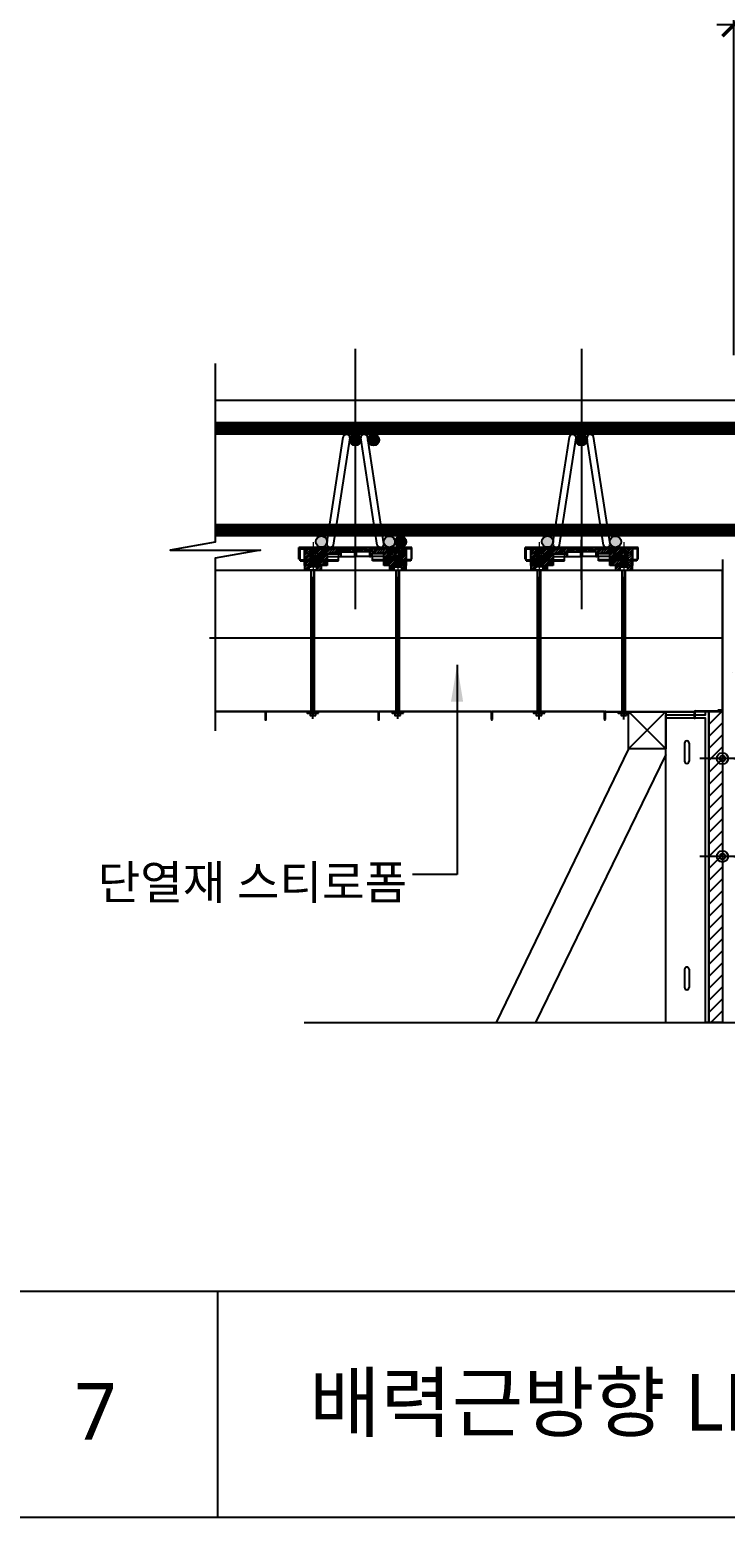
# Model space of a CAD drawing. Extents: x 10983 to 44623, y -18406 to 11294.
# Drawn here: x 14939 to 15554, y -9070 to -7755 of the extents above; entities that cross this region are included whole.
import ezdxf
from ezdxf.enums import TextEntityAlignment as Align

# ---------------------------------------------------------------- set-up
doc = ezdxf.new("R2010")
doc.units = 0
doc.header["$LTSCALE"] = 100
doc.header["$MEASUREMENT"] = 0
doc.header["$PDMODE"] = 3
doc.header["$PDSIZE"] = 10
doc.linetypes.add('CEN', pattern=[62, 60, -1, 0, -1])
doc.linetypes.add('HIDDEN', pattern=[0.375, 0.25, -0.125])
doc.layers.get('0').update_dxf_attribs({"linetype": 'CONTINUOUS'})
doc.layers.get('Defpoints').update_dxf_attribs({"color": 165, "linetype": 'CONTINUOUS'})
for name, color, linetype in [('-상부연결근', 4, 'CONTINUOUS'), ('-하부연결근', 4, 'CONTINUOUS'), ('1', 1, 'CONTINUOUS'), ('204', 6, 'CONTINUOUS'), ('205', 2, 'HIDDEN'), ('3', 3, 'CONTINUOUS'), ('AM_8', 55, 'CONTINUOUS'), ('DECK-CEN', 1, 'CEN'), ('DECK-CON', 2, 'CONTINUOUS'), ('DECK-DIM', 255, 'CONTINUOUS'), ('DECK-HATCH', 251, 'CONTINUOUS'), ('DECK-LATTICE', 7, 'CONTINUOUS'), ('DECK-MAIN BAR', 2, 'CONTINUOUS'), ('DECK-PG', 4, 'CONTINUOUS'), ('DECK-RC(ETC)', 252, 'CONTINUOUS'), ('DECK-TEXT', 7, 'CONTINUOUS'), ('DECK-TITLE TEXT', 3, 'CONTINUOUS'), ('DECK-TRANS', 3, 'CONTINUOUS'), ('E', 115, 'CONTINUOUS'), ('E2', 7, 'CONTINUOUS'), ('INSU', 7, 'CONTINUOUS'), ('TEXT', 3, 'CONTINUOUS'), ('기가 강판', 4, 'CONTINUOUS')]:
    doc.layers.add(name, color=color, linetype=linetype)
doc.styles.add('HD', font='Gulim.ttf')
doc.styles.add('ROMANS', font='romans.shx', dxfattribs={"width": 0.75, "oblique": 5, "bigfont": 'whgtxt.shx'})
doc.styles.get("Standard").update_dxf_attribs({"font": ''})
doc.styles.add('SY Panel', font='malgun.ttf')
doc.styles.add('VICON TEXT', font='malgun.ttf')
doc.styles.add('돋음', font='Dotum.ttf')
doc.styles.get('STANDARD').set_extended_font_data('Haansoft Dotum')
doc.linetypes.add('BATTING', pattern='A,0.0001,-0.1,[134,ltypeshp.shx,S=0.1,R=0,X=-0.1,Y=0],-0.2,[134,ltypeshp.shx,S=0.1,R=180,X=0.1,Y=0],-0.1', length=0.4001)
doc.dimstyles.new('ISO-25', dxfattribs={"dimtxt": 2.5, "dimasz": 2.5, "dimexe": 1.25, "dimexo": 0.625, "dimtad": 1, "dimtxsty": 'STANDARD', "dimcen": 2.5, "dimadec": 0, "dimazin": 0, "dimtfac": 1, "dimtmove": 0, "dimatfit": 3, "dimfxl": 1, "dimarcsym": 0})
doc.dimstyles.get("Standard").update_dxf_attribs({"dimtxt": 0.18, "dimasz": 0.18, "dimexe": 0.18, "dimexo": 0.0625, "dimgap": 0.09, "dimtad": 0, "dimtih": 1, "dimtoh": 1, "dimdec": 4, "dimzin": 0, "dimdsep": 46, "dimtxsty": 'STANDARD', "dimcen": 0.09, "dimadec": 0, "dimazin": 0, "dimtfac": 1, "dimtdec": 4, "dimtofl": 0, "dimtmove": 0, "dimatfit": 3, "dimfxl": 1, "dimtolj": 1, "dimtzin": 0, "dimarcsym": 0})
doc.dimstyles.new('STANDARD$0', dxfattribs={"dimscale": 0, "dimtxt": 3.5, "dimasz": 3, "dimexe": 1.5, "dimexo": 1.5, "dimgap": 1.5, "dimtad": 1, "dimdsep": 46, "dimtxsty": 'ROMANS', "dimblk1": 'OPEN', "dimblk2": 'OPEN', "dimsah": 1, "dimcen": 3, "dimclrd": 7, "dimclre": 7, "dimclrt": 2, "dimazin": 2, "dimtfac": 1, "dimtmove": 0, "dimatfit": 0, "dimldrblk": 'OPEN', "dimfxl": 1, "dimtolj": 1, "dimtzin": 9, "dimarcsym": 0})
doc.dimstyles.new('STDECK-DIM', dxfattribs={"dimtxt": 35, "dimasz": 20, "dimexe": 15, "dimexo": 40, "dimgap": 10, "dimtad": 1, "dimdec": 0, "dimtxsty": 'SY Panel', "dimblk": 'ARCHTICK', "dimcen": 2.5, "dimdle": 15, "dimclrd": 7, "dimclre": 7, "dimclrt": 6, "dimadec": 0, "dimazin": 0, "dimtfac": 1, "dimtdec": 0, "dimtmove": 0, "dimatfit": 3, "dimldrblk": 'ARCHTICK', "dimfxl": 1, "dimarcsym": 0})

# ---------------------------------------------------------------- blocks, each defined once
blk = doc.blocks.new('_ArchTick')
at = {"color": 0, "linetype": 'ByBlock', "const_width": 0.15}
blk.add_lwpolyline([(-0.5, -0.5), (0.5, 0.5)], dxfattribs=at)
blk = doc.blocks.new('*D435')
at = {"layer": 'DECK-DIM', "color": 7, "lineweight": -2}
for p, q in [((15561.6, -8042.8), (15561.6, -7735.9)), ((15891.6, -8042.8), (15891.6, -7735.9)), ((15906.6, -7750.9), (15546.6, -7750.9))]:
    blk.add_line(p, q, dxfattribs=at)
at = {"layer": 'Defpoints', "color": 0, "ltscale": 0.5}
for p in [(15561.6, -7750.9), (15561.6, -8082.8), (15891.6, -8082.8)]:
    blk.add_point(p, dxfattribs=at)
at = {"layer": 'DECK-DIM', "color": 7, "lineweight": -2, "ltscale": 0.5, "xscale": 20, "yscale": 20, "zscale": 20, "rotation": 180}
blk.add_blockref('_ArchTick', (15561.6, -7750.9), dxfattribs=at)
at = {"layer": 'DECK-DIM', "color": 7, "lineweight": -2, "ltscale": 0.5, "xscale": 20, "yscale": 20, "zscale": 20}
blk.add_blockref('_ArchTick', (15891.6, -7750.9), dxfattribs=at)
at = {"layer": 'DECK-DIM', "color": 6, "ltscale": 0.5, "insert": (15726.6, -7723.1), "char_height": 35, "attachment_point": 5, "style": 'SY Panel'}
blk.add_mtext('L2', dxfattribs=at)
blk = doc.blocks.new('DIMDOT')
at = {"color": 0}
blk.add_line((-2, 0), (2, 0), dxfattribs=at)
for radius in [0.5, 0.25]:
    blk.add_circle((0, 0), radius, dxfattribs=at)
blk = doc.blocks.new('*D476')
at = {"color": 0, "linetype": 'ByBlock', "lineweight": -2}
for p, q in [((15551.6, -8223.5), (15551.6, -8419.4)), ((15801.6, -8223.5), (15801.6, -8419.4)), ((15561.6, -8399.4), (15791.6, -8399.4))]:
    blk.add_line(p, q, dxfattribs=at)
at = {"layer": 'Defpoints', "color": 0, "ltscale": 0.5}
for p in [(15551.6, -8203.5), (15801.6, -8203.5), (15801.6, -8399.4)]:
    blk.add_point(p, dxfattribs=at)
at = {"color": 0, "lineweight": -2, "ltscale": 0.5, "xscale": 10, "yscale": 10, "zscale": 10, "rotation": 180}
blk.add_blockref('DIMDOT', (15551.6, -8399.4), dxfattribs=at)
at = {"color": 0, "lineweight": -2, "ltscale": 0.5, "xscale": 10, "yscale": 10, "zscale": 10}
blk.add_blockref('DIMDOT', (15801.6, -8399.4), dxfattribs=at)
at = {"color": 6, "ltscale": 0.5, "insert": (15676.6, -8374.4), "char_height": 30, "attachment_point": 5, "style": '돋음'}
blk.add_mtext('\\A1;L4', dxfattribs=at)
blk = doc.blocks.new('*D477')
at = {"color": 0, "linetype": 'ByBlock', "lineweight": -2}
for p, q in [((15551.6, -8223.5), (15551.6, -8506)), ((15901.6, -8223.5), (15901.6, -8506)), ((15561.6, -8486), (15891.6, -8486))]:
    blk.add_line(p, q, dxfattribs=at)
at = {"layer": 'Defpoints', "color": 0, "ltscale": 0.5}
for p in [(15551.6, -8203.5), (15901.6, -8203.5), (15901.6, -8486)]:
    blk.add_point(p, dxfattribs=at)
at = {"color": 0, "lineweight": -2, "ltscale": 0.5, "xscale": 10, "yscale": 10, "zscale": 10, "rotation": 180}
blk.add_blockref('DIMDOT', (15551.6, -8486), dxfattribs=at)
at = {"color": 0, "lineweight": -2, "ltscale": 0.5, "xscale": 10, "yscale": 10, "zscale": 10}
blk.add_blockref('DIMDOT', (15901.6, -8486), dxfattribs=at)
at = {"color": 6, "ltscale": 0.5, "insert": (15726.6, -8461), "char_height": 30, "attachment_point": 5, "style": '돋음'}
blk.add_mtext('\\A1;L2', dxfattribs=at)
blk = doc.blocks.new('RRWENNN')
at = {"layer": '3', "color": 252, "true_color": 0x939598}
for p, q in [((179.9, -427.9), (180.9, -428.9)), ((182.1, -427.9), (183.1, -428.9)), ((184.2, -427.9), (185.2, -428.9)), ((186.3, -427.9), (187.3, -428.9)), ((188.4, -427.9), (189.4, -428.9)), ((190.5, -427.9), (191.5, -428.9)), ((192.7, -427.9), (193.7, -428.9)), ((194.8, -427.9), (195.8, -428.9)), ((196.9, -427.9), (197.9, -428.9)), ((199, -427.9), (200, -428.9)), ((201.1, -427.9), (202.1, -428.9)), ((203.3, -427.9), (204.3, -428.9)), ((205.4, -427.9), (206.4, -428.9)), ((207.5, -427.9), (208.5, -428.9)), ((209.6, -427.9), (210.6, -428.9)), ((211.8, -427.9), (212.8, -428.9)), ((243.9, -427.9), (244.9, -428.9)), ((246.1, -427.9), (247.1, -428.9)), ((248.2, -427.9), (249.2, -428.9)), ((250.3, -427.9), (251.3, -428.9)), ((252.4, -427.9), (253.4, -428.9)), ((254.5, -427.9), (255.5, -428.9)), ((256.7, -427.9), (257.7, -428.9)), ((258.8, -427.9), (259.8, -428.9)), ((260.9, -427.9), (261.9, -428.9)), ((263, -427.9), (264, -428.9)), ((265.1, -427.9), (266.1, -428.9)), ((267.3, -427.9), (268.3, -428.9)), ((269.4, -427.9), (270.4, -428.9)), ((271.5, -427.9), (272.5, -428.9)), ((273.6, -427.9), (274.6, -428.9)), ((275.8, -427.9), (276.8, -428.9))]:
    blk.add_line(p, q, dxfattribs=at)
blk = doc.blocks.new('GFDCVBVBBB')
at = {"layer": 'AM_8'}
for p, q in [((182.8, -409.8), (183.7, -408.9)), ((182.8, -411.9), (185.8, -408.9)), ((182.8, -414.1), (187.1, -409.8)), ((182.8, -416.2), (187.4, -411.6)), ((182.8, -418.3), (188.2, -412.9)), ((182.8, -420.4), (188.2, -415)), ((182.8, -422.6), (188.2, -417.2)), ((182.8, -424.7), (188.2, -419.3)), ((190.2, -427.9), (202.8, -415.3)), ((191.2, -424.8), (202.8, -413.2)), ((192.3, -427.9), (202.8, -417.4)), ((192.7, -421.1), (200.9, -412.9)), ((193.1, -412.3), (196.4, -408.9)), ((193.1, -414.4), (197.8, -409.7)), ((193.1, -416.5), (197.8, -411.8)), ((193.1, -418.7), (198.8, -412.9)), ((193.6, -409.7), (194.3, -408.9)), ((194.4, -427.9), (202.8, -419.5)), ((249.6, -427.9), (262.6, -414.9)), ((251.7, -427.9), (262.6, -417)), ((252.8, -418.3), (262.1, -409.1)), ((252.8, -420.4), (262.1, -411.2)), ((252.8, -422.6), (262.6, -412.8)), ((252.8, -414.1), (254, -412.9)), ((252.8, -416.2), (256.1, -412.9)), ((253.8, -427.9), (262.6, -419.2)), ((257.8, -409.1), (258, -408.9)), ((257.8, -411.2), (260.1, -408.9)), ((264.4, -427.9), (272.8, -419.5)), ((266.7, -423.5), (272.8, -417.4)), ((267.4, -414.3), (272.8, -408.9)), ((267.4, -416.4), (272.8, -411)), ((267.4, -412.2), (268, -411.6)), ((267.4, -418.6), (272.8, -413.2)), ((267.4, -420.7), (272.8, -415.3)), ((268.6, -411), (270.7, -408.9)), ((182.8, -426.8), (188.2, -421.4)), ((183.8, -427.9), (188.7, -423)), ((185.9, -427.9), (189.3, -424.5)), ((188.1, -427.9), (189.9, -426)), ((196.5, -427.9), (202.8, -421.6)), ((198.7, -427.9), (203.3, -423.3)), ((200.8, -427.9), (205.4, -423.3)), ((202.9, -427.9), (207.5, -423.3)), ((205, -427.9), (209.6, -423.3)), ((207.1, -427.9), (211.7, -423.3)), ((209.3, -427.9), (213.9, -423.3)), ((211.4, -427.9), (215.3, -424)), ((212.8, -428.6), (216.6, -424.9)), ((214.3, -422.9), (215.3, -421.9)), ((214.6, -428.9), (218.7, -424.9)), ((216.8, -428.9), (220.8, -424.9)), ((218.9, -428.9), (222.9, -424.9)), ((221, -428.9), (225.1, -424.9)), ((223.1, -428.9), (227.2, -424.9)), ((225.2, -428.9), (229.3, -424.9)), ((227.3, -422.6), (228.3, -421.6)), ((227.3, -424.7), (228.3, -423.7)), ((227.4, -428.9), (231.4, -424.9)), ((229.5, -428.9), (233.5, -424.9)), ((231.6, -428.9), (235.7, -424.9)), ((233.7, -428.9), (237.8, -424.9)), ((235.8, -428.9), (239.9, -424.9)), ((238, -428.9), (243.6, -423.3)), ((240.1, -428.9), (245.7, -423.3)), ((240.3, -422.3), (241.3, -421.3)), ((240.3, -424.5), (241.4, -423.3)), ((242.2, -428.9), (242.8, -428.3)), ((243.2, -427.9), (247.8, -423.3)), ((245.3, -427.9), (249.9, -423.3)), ((247.5, -427.9), (252, -423.3)), ((255.9, -427.9), (262.9, -421)), ((258.1, -427.9), (263.5, -422.5)), ((260.2, -427.9), (264.1, -424)), ((262.3, -427.9), (264.7, -425.5)), ((266.5, -427.9), (272.8, -421.6)), ((268.7, -427.9), (272.8, -423.8)), ((270.8, -427.9), (272.8, -425.9))]:
    blk.add_line(p, q, dxfattribs=at)
blk = doc.blocks.new('SPACER')
at = {"layer": '1', "color": 252, "true_color": 0x939598}
blk.add_line((9678.9, 718.1), (9678.9, 753.5), dxfattribs=at)
at = {"layer": '1', "color": 252, "lineweight": 5, "true_color": 0x939598}
for points in [[(9641.4, 751.3), (9641.4, 746.3), (9641.4, 720.3)], [(9716.4, 751.3), (9716.4, 746.3), (9716.4, 720.3)]]:
    blk.add_open_spline(points, degree=1, knots=[0, 0, 0.16129, 1, 1], dxfattribs=at)
at = {"layer": '204', "color": 252, "true_color": 0x939598}
for p, q in [((9628.9, 746.7), (9629.9, 746.7)), ((9628.9, 746.7), (9628.9, 746.6)), ((9628.9, 744.9), (9628.9, 746.6)), ((9628.9, 736.4), (9628.9, 744.9)), ((9629.9, 744.9), (9628.9, 744.9)), ((9629.9, 746.8), (9629.9, 745.8)), ((9629.9, 746.8), (9663.9, 746.8)), ((9663.9, 745.8), (9629.9, 745.8)), ((9629.9, 745.8), (9629.9, 745.3)), ((9629.9, 745.3), (9629.9, 744.9)), ((9633.9, 745.8), (9633.9, 730.8)), ((9663.9, 745.8), (9633.9, 745.8)), ((9641.4, 744.8), (9639.3, 739.8)), ((9639.3, 739.8), (9639.3, 729.5)), ((9639.3, 739.8), (9639.4, 739.8)), ((9639.4, 739.8), (9639.4, 729.5)), ((9639.8, 738.2), (9639.4, 738.2)), ((9640.2, 739.8), (9639.8, 738.2)), ((9639.8, 729.5), (9639.8, 738.2)), ((9641.4, 739.8), (9640.2, 739.8)), ((9640.2, 739.8), (9640.2, 729.5)), ((9644.2, 738.2), (9641.4, 744.8)), ((9641.4, 739.8), (9641.4, 729.5)), ((9642.7, 738.2), (9641.4, 738.2)), ((9643.4, 739.8), (9642.7, 739.8)), ((9642.7, 739.8), (9642.7, 729.5)), ((9644, 738.2), (9643.4, 739.8)), ((9643.4, 739.8), (9643.4, 729.5)), ((9644.2, 738.2), (9644, 738.2)), ((9644, 729.5), (9644, 738.2)), ((9644.2, 729.5), (9644.2, 738.2)), ((9653.9, 741.2), (9653.9, 741.2)), ((9653.9, 730.8), (9653.9, 741.2)), ((9653.9, 738.8), (9665.4, 738.8)), ((9663.9, 746.8), (9663.9, 745.8)), ((9663.9, 746.8), (9693.9, 746.8)), ((9663.9, 746.8), (9663.9, 745.8)), ((9663.9, 735.9), (9663.9, 738.8)), ((9665.4, 738.8), (9665.4, 741.2)), ((9666.4, 738.8), (9665.4, 738.8)), ((9666.4, 742.8), (9666.4, 738.8)), ((9666.4, 738.8), (9678.4, 738.8)), ((9678.4, 742.8), (9678.4, 738.8)), ((9679.4, 738.8), (9678.4, 738.8)), ((9679.4, 738.8), (9679.4, 742.8)), ((9691.4, 738.8), (9679.4, 738.8)), ((9691.4, 738.8), (9691.4, 742.8)), ((9692.4, 738.8), (9691.4, 738.8)), ((9692.4, 741.2), (9692.4, 738.8)), ((9703.9, 738.8), (9692.4, 738.8)), ((9693.9, 745.8), (9693.9, 746.8)), ((9693.9, 745.8), (9693.9, 746.8)), ((9693.9, 746.8), (9727.9, 746.8)), ((9723.9, 745.8), (9693.9, 745.8)), ((9727.9, 745.8), (9693.9, 745.8)), ((9693.9, 735.9), (9693.9, 738.8)), ((9703.9, 741.2), (9703.9, 730.8)), ((9716.4, 744.8), (9713.7, 738.2)), ((9713.7, 738.2), (9713.8, 738.2)), ((9713.7, 738.2), (9713.7, 729.5)), ((9713.8, 738.2), (9714.4, 739.8)), ((9713.8, 729.5), (9713.8, 738.2)), ((9714.4, 739.8), (9715.2, 739.8)), ((9714.4, 739.8), (9714.4, 729.5)), ((9715.2, 739.8), (9715.2, 729.5)), ((9715.2, 738.2), (9716.4, 738.2)), ((9718.5, 739.8), (9716.4, 744.8)), ((9716.4, 739.8), (9717.7, 739.8)), ((9716.4, 739.8), (9716.4, 729.5)), ((9717.7, 739.8), (9718, 738.2)), ((9717.7, 739.8), (9717.7, 729.5)), ((9718, 738.2), (9718.4, 738.2)), ((9718, 729.5), (9718, 738.2)), ((9718.5, 739.8), (9718.4, 739.8)), ((9718.4, 739.8), (9718.4, 729.5)), ((9718.5, 729.5), (9718.5, 739.8)), ((9723.9, 730.8), (9723.9, 745.8)), ((9727.9, 745.8), (9727.9, 746.8)), ((9727.9, 746.7), (9728.9, 746.7)), ((9727.9, 745.3), (9727.9, 745.8)), ((9727.9, 744.9), (9727.9, 745.3)), ((9728.9, 744.9), (9727.9, 744.9)), ((9728.9, 746.7), (9728.9, 746.6)), ((9728.9, 744.9), (9728.9, 746.6)), ((9728.9, 736.4), (9728.9, 744.9)), ((9628.9, 736.4), (9629.9, 736.4)), ((9629.9, 736.4), (9629.9, 735.9)), ((9629.9, 735.9), (9629.9, 734.8)), ((9629.9, 734.8), (9633.9, 734.8)), ((9633.9, 726.8), (9633.9, 730.8)), ((9638.2, 726.8), (9633.9, 726.8)), ((9639.3, 729.5), (9638.2, 729.5)), ((9638.2, 729.5), (9638.2, 726.8)), ((9644.7, 726.8), (9638.2, 726.8)), ((9639.3, 729.5), (9639.4, 729.5)), ((9639.8, 729.5), (9639.4, 729.5)), ((9640.2, 729.5), (9639.8, 729.5)), ((9641.4, 729.5), (9640.2, 729.5)), ((9642.7, 729.5), (9641.4, 729.5)), ((9643.4, 729.5), (9642.7, 729.5)), ((9644, 729.5), (9643.4, 729.5)), ((9644.2, 729.5), (9644, 729.5)), ((9644.7, 729.5), (9644.2, 729.5)), ((9644.7, 726.8), (9644.7, 729.5)), ((9648.9, 726.8), (9644.7, 726.8)), ((9648.9, 730.8), (9653.9, 730.8)), ((9648.9, 730.8), (9648.9, 726.8)), ((9653.9, 734.8), (9663.9, 734.8)), ((9663.9, 734.8), (9663.9, 735.9)), ((9693.9, 734.8), (9693.9, 735.9)), ((9703.9, 734.8), (9693.9, 734.8)), ((9703.9, 730.8), (9708.9, 730.8)), ((9708.9, 726.8), (9708.9, 730.8)), ((9713.2, 726.8), (9708.9, 726.8)), ((9713.7, 729.5), (9713.2, 729.5)), ((9713.2, 729.5), (9713.2, 726.8)), ((9713.2, 726.8), (9719.7, 726.8)), ((9713.7, 729.5), (9713.8, 729.5)), ((9713.8, 729.5), (9714.4, 729.5)), ((9714.4, 729.5), (9715.2, 729.5)), ((9715.2, 729.5), (9716.4, 729.5)), ((9716.4, 729.5), (9717.7, 729.5)), ((9717.7, 729.5), (9718, 729.5)), ((9718, 729.5), (9718.4, 729.5)), ((9718.5, 729.5), (9718.4, 729.5)), ((9719.7, 729.5), (9718.5, 729.5)), ((9719.7, 726.8), (9719.7, 729.5)), ((9723.9, 726.8), (9719.7, 726.8)), ((9727.9, 734.8), (9723.9, 734.8)), ((9723.9, 730.8), (9723.9, 726.8)), ((9727.9, 735.9), (9727.9, 736.4)), ((9727.9, 736.4), (9728.9, 736.4)), ((9727.9, 734.8), (9727.9, 735.9))]:
    blk.add_line(p, q, dxfattribs=at)
at = {"layer": '204', "color": 252, "lineweight": 5, "true_color": 0x939598}
for p, q in [((9629.9, 746.6), (9628.9, 746.6)), ((9727.9, 746.6), (9728.9, 746.6)), ((9629.9, 735.9), (9633.9, 735.9)), ((9653.9, 735.9), (9663.9, 735.9)), ((9703.9, 735.9), (9693.9, 735.9)), ((9727.9, 735.9), (9723.9, 735.9))]:
    blk.add_line(p, q, dxfattribs=at)
for points, degree in [([(9629.9, 745.3), (9633.9, 745.3)], 1), ([(9727.9, 745.3), (9726.6, 745.3), (9725.3, 745.3), (9723.9, 745.3)], 3)]:
    blk.add_open_spline(points, degree=degree, dxfattribs=at)
at = {"layer": '204', "color": 252, "true_color": 0x939598}
for points in [[(9653.9, 741.2), (9665.4, 741.2)], [(9666.4, 742.8), (9678.4, 742.8)], [(9691.4, 742.8), (9679.4, 742.8)], [(9703.9, 741.2), (9692.4, 741.2)]]:
    blk.add_open_spline(points, degree=1, dxfattribs=at)
at = {"layer": '205', "color": 252, "lineweight": 5, "true_color": 0x939598}
for p, q in [((9629.9, 746.3), (9628.9, 746.3)), ((9629.9, 738.8), (9628.9, 738.8)), ((9629.9, 738.1), (9628.9, 738.1)), ((9629.9, 745.7), (9663.9, 745.7)), ((9629.9, 744.9), (9629.9, 736.7)), ((9629.9, 736.4), (9629.9, 736.7)), ((9633.9, 741.8), (9653.9, 741.8)), ((9638.8, 738.2), (9639.4, 739.8)), ((9639.4, 738.2), (9638.8, 738.2)), ((9638.8, 729.5), (9638.8, 738.2)), ((9642.7, 739.8), (9643, 738.2)), ((9643, 738.2), (9642.7, 738.2)), ((9643, 729.5), (9643, 738.2)), ((9653.9, 741.2), (9653.9, 741.8)), ((9663.9, 745.8), (9663.9, 745.3)), ((9693.9, 745.7), (9663.9, 745.7)), ((9663.9, 745.3), (9663.9, 745.3)), ((9663.9, 745.3), (9663.9, 745.3)), ((9663.9, 738.8), (9663.9, 745.3)), ((9663.9, 745.3), (9663.9, 745.3)), ((9693.9, 745.8), (9693.9, 745.3)), ((9727.9, 745.7), (9693.9, 745.7)), ((9693.9, 738.8), (9693.9, 745.3)), ((9693.9, 745.3), (9693.9, 745.3)), ((9693.9, 745.3), (9693.9, 745.3)), ((9693.9, 745.3), (9693.9, 745.3)), ((9723.9, 741.8), (9703.9, 741.8)), ((9703.9, 741.2), (9703.9, 741.8)), ((9715.2, 739.8), (9714.8, 738.2)), ((9714.8, 738.2), (9715.2, 738.2)), ((9714.8, 729.5), (9714.8, 738.2)), ((9719, 738.2), (9718.4, 739.8)), ((9718.4, 738.2), (9719, 738.2)), ((9719, 729.5), (9719, 738.2)), ((9727.9, 746.3), (9728.9, 746.3)), ((9727.9, 744.9), (9727.9, 736.7)), ((9727.9, 738.8), (9728.9, 738.8)), ((9727.9, 738.1), (9728.9, 738.1)), ((9727.9, 736.4), (9727.9, 736.7)), ((9629.9, 736.2), (9633.9, 736.2)), ((9629.9, 735.8), (9633.9, 735.8)), ((9653.9, 736.2), (9633.9, 736.2)), ((9633.9, 735.9), (9653.9, 735.9)), ((9653.9, 735.8), (9633.9, 735.8)), ((9633.9, 734.8), (9653.9, 734.8)), ((9648.9, 730.8), (9633.9, 730.8)), ((9643.9, 735.8), (9643.9, 734.8)), ((9647.9, 734.8), (9647.9, 735.8)), ((9653.9, 736.2), (9663.9, 736.2)), ((9653.9, 735.8), (9663.9, 735.8)), ((9703.9, 736.2), (9693.9, 736.2)), ((9703.9, 735.8), (9693.9, 735.8)), ((9703.9, 736.2), (9723.9, 736.2)), ((9723.9, 735.9), (9703.9, 735.9)), ((9703.9, 735.8), (9723.9, 735.8)), ((9723.9, 734.8), (9703.9, 734.8)), ((9708.9, 730.8), (9723.9, 730.8)), ((9709.9, 734.8), (9709.9, 735.8)), ((9713.9, 735.8), (9713.9, 734.8)), ((9727.9, 736.2), (9723.9, 736.2)), ((9727.9, 735.8), (9723.9, 735.8))]:
    blk.add_line(p, q, dxfattribs=at)
at = {"layer": '205', "color": 252, "lineweight": 5, "true_color": 0x939598, "extrusion": (0, 0, -1)}
for centre in [(-9646.9, 739.3), (-9646.9, 739.3), (-9710.9, 739.3), (-9710.9, 739.3)]:
    blk.add_circle(centre, 1.5, dxfattribs=at)
at = {"layer": '205', "color": 252, "lineweight": 5, "true_color": 0x939598}
for points, degree in [([(9633.9, 745.3), (9663.9, 745.3)], 1), ([(9723.9, 745.3), (9713.9, 745.3), (9703.9, 745.3), (9693.9, 745.3)], 3)]:
    blk.add_open_spline(points, degree=degree, dxfattribs=at)
at = {"color": 252, "true_color": 0x939598, "xscale": -1, "rotation": 180}
for name in ['RRWENNN', 'GFDCVBVBBB']:
    blk.add_blockref(name, (9451.1, 317.9), dxfattribs=at)
blk = doc.blocks.new('D1')
at = {"layer": 'DECK-MAIN BAR'}
h = blk.add_hatch(color=256, dxfattribs=at)
h.dxf.hatch_style = 1
h.paths.add_polyline_path([(108808.1, 42358.1, -1), (108818.1, 42358.1, -1)])
h = blk.add_hatch(color=256, dxfattribs=at)
h.dxf.hatch_style = 1
h.paths.add_polyline_path([(108848.2, 42268.1, -1), (108838.2, 42268.1, -1)])
h.paths.add_polyline_path([(108788.1, 42268.2, -0.947148), (108778.1, 42267.6, 0.026694), (108778.1, 42268.1, 0.027143), (108778.1, 42268.7, -0.948001)])
at = {"layer": 'DECK-LATTICE', "ltscale": 0.5}
for p, q in [((108787.8, 42266.4), (108802.4, 42360.6)), ((108793.7, 42265.2), (108808.4, 42360)), ((108832.5, 42265.2), (108817.9, 42359.9)), ((108838.4, 42266.4), (108823.8, 42361.2))]:
    blk.add_line(p, q, dxfattribs=at)
for centre, radius, start, end in [((108805.3, 42360), 3.02, 359.9652, 168.0672), ((108821, 42360), 3.05, 22.524, 182.0989), ((108790.9, 42266.1), 3.02, 174.948, 342.6014), ((108835.4, 42266.1), 3.02, 197.3986, 5.052)]:
    blk.add_arc(centre, radius, start, end, dxfattribs=at)
at = {"layer": 'DECK-MAIN BAR', "ltscale": 0.5}
for centre in [(108813.1, 42358.1), (108783.1, 42268.2), (108843.2, 42268.1)]:
    blk.add_circle(centre, 5, dxfattribs=at)
at = {"layer": 'DECK-PG', "xscale": -1}
blk.add_blockref('SPACER', (118492.1, 41516.3), dxfattribs=at)

msp = doc.modelspace()

# ---------------------------------------------------------------- hatches: boundary and pattern name
at = {"layer": '-상부연결근'}
h = msp.add_hatch(color=256, dxfattribs=at)
h.dxf.hatch_style = 1
h.paths.add_polyline_path([(15248.1, -8117.8, 1), (15238.1, -8117.8, 1)])
at = {"layer": '-하부연결근'}
h = msp.add_hatch(color=256, dxfattribs=at)
h.dxf.hatch_style = 1
h.paths.add_polyline_path([(15272, -8207.9, -1), (15262, -8207.9, -1)])
at = {"layer": 'DECK-HATCH', "linetype": 'ByBlock'}
h = msp.add_hatch(dxfattribs=at)
h.set_pattern_fill('AR-CONC', color=256, scale=30, style=0)
h.set_pattern_definition([(50, (-113854.83, -51956.46), (215.17805, -18.82564), [22.5, -247.5]), (355, (-113854.83, -51956.46), (-41.6254, 225.65764), [18, -198]), (100.4514, (-113836.9, -51958.03), (173.5528, 206.83186), [19.12206, -210.34263]), (46.1842, (-113854.83, -51896.46), (320.1723, -49.6557), [33.75, -371.25]), (96.6356, (-113828.15, -51900.6), (280.3988, 292.23536), [28.6831, -315.5139]), (351.1842, (-113854.83, -51896.46), (280.3986, 292.2356), [27, -297]), (21, (-113824.83, -51911.46), (179.07212, -120.78567), [22.5, -247.5]), (326, (-113824.83, -51911.46), (72.9946, 217.545), [18, -198]), (71.4514, (-113809.9, -51921.52), (252.0668, 96.75915), [19.12206, -210.34263]), (37.5, (-113854.83, -51956.46), (3.647957, 99.868156), [0, -195.6, 0, -201, 0, -198.75]), (7.5, (-113854.83, -51956.46), (78.92086, 118.32351), [0, -114.6, 0, -191.1, 0, -75.75]), (327.5, (-113921.73, -51956.46), (160.14673, -6.76646), [0, -75, 0, -234, 0, -310.5]), (317.5, (-113951.73, -51956.46), (174.95585, 30.0315), [0, -97.5, 0, -155.4, 0, -220.5])])
h.paths.add_polyline_path([(15731.6, -8082.8), (15551.6, -8082.8), (15551.6, -8632.9), (15724.6, -8632.9), (15731.6, -8672.9), (15731.6, -8592.9)])
h.paths.add_polyline_path([(15911.6, -8082.8), (15731.6, -8082.8), (15731.6, -8592.9), (15738.7, -8632.9), (15911.6, -8632.9)])
h = msp.add_hatch(dxfattribs=at)
h.set_pattern_fill('ANSI31', color=256, scale=60, style=0)
h.set_pattern_definition([(45, (-158137.5825, -13910.678), (-5.30330086, 5.30330086), [])])
h.paths.add_polyline_path([(15539.6, -8357.8), (15551.6, -8357.8), (15551.6, -8632.9), (15539.6, -8632.9)])

# ---------------------------------------------------------------- linework, layer by layer
at = {"layer": '-상부연결근'}
msp.add_circle((15243.1, -8117.8), 5, dxfattribs=at)
at = {"layer": '-하부연결근'}
msp.add_circle((15267, -8207.9), 5, dxfattribs=at)
at = {"linetype": 'ByBlock'}
for p, q in [((15187.9, -8358.3), (15187.9, -8232.8)), ((15187.9, -8357.8), (15187.9, -8238.8)), ((15190.9, -8358.3), (15190.9, -8232.8)), ((15190.9, -8357.8), (15190.9, -8238.8)), ((15262.9, -8358.3), (15262.9, -8232.8)), ((15265.9, -8358.3), (15265.9, -8232.8)), ((15387.9, -8358.3), (15387.9, -8232.8)), ((15387.9, -8358.3), (15387.9, -8238.8)), ((15390.9, -8358.3), (15390.9, -8232.8)), ((15390.9, -8358.3), (15390.9, -8238.8)), ((15462.9, -8358.3), (15462.9, -8232.8)), ((15465.9, -8358.3), (15465.9, -8232.8)), ((15551.6, -8357.8), (15551.6, -8232.8)), ((11505.1, -8870.2), (18305.1, -8870.2)), ((15105.1, -8870.2), (15105.1, -9070.2)), ((11505.1, -9070.2), (18305.1, -9070.2))]:
    msp.add_line(p, q, dxfattribs=at)
at = {"layer": 'DECK-CEN', "ltscale": 0.5}
for p, q in [((15226.9, -8037.3), (15226.9, -8267.3)), ((15426.9, -8037.3), (15426.9, -8267.3)), ((15189.4, -8364.3), (15189.4, -8238.8)), ((15189.4, -8364.3), (15189.4, -8239.7)), ((15264.4, -8364.3), (15264.4, -8238.8)), ((15389.4, -8364.8), (15389.4, -8238.8)), ((15389.4, -8364.8), (15389.4, -8239.7)), ((15464.4, -8364.8), (15464.4, -8238.8))]:
    msp.add_line(p, q, dxfattribs=at)
at = {"layer": 'DECK-CON'}
for p, q in [((15731.6, -8082.8), (15103, -8082.8)), ((15103, -8232.8), (15551.6, -8232.8))]:
    msp.add_line(p, q, dxfattribs=at)
for points in [[(15103, -8050.3), (15103, -8208.3), (15063, -8215.3), (15143, -8215.3), (15103, -8222.4), (15103, -8375)], [(15181.6, -8632.9), (15724.6, -8632.9), (15731.6, -8672.9), (15731.6, -8592.9), (15738.7, -8632.9), (16281.6, -8632.9)]]:
    msp.add_lwpolyline(points, dxfattribs=at)
msp.add_lwpolyline([(15539.6, -8357.8), (15551.6, -8357.8), (15551.6, -8632.9), (15539.6, -8632.9)], close=True, dxfattribs=at)
at = {"layer": 'DECK-LATTICE'}
for p, q in [((15901.6, -8102.8), (15103, -8102.8)), ((15901.6, -8112.8), (15103, -8112.8))]:
    msp.add_line(p, q, dxfattribs=at)
msp.add_lwpolyline([(15103, -8192.7), (15801.6, -8192.7), (15801.6, -8202.7), (15103, -8202.7)], dxfattribs=at)
at = {"layer": 'DECK-RC(ETC)'}
for p, q in [((15468.6, -8390.8), (15501.6, -8357.8)), ((15501.6, -8390.8), (15468.6, -8357.8)), ((15501.6, -8632.9), (15501.6, -8363.8)), ((15518.1, -8385.8), (15518.1, -8401.8)), ((15522.1, -8385.8), (15522.1, -8401.8)), ((15468.6, -8390.8), (15351.6, -8632.9)), ((15501.6, -8395.9), (15386.3, -8632.9)), ((15518.1, -8585.8), (15518.1, -8601.8)), ((15522.1, -8585.8), (15522.1, -8601.8))]:
    msp.add_line(p, q, dxfattribs=at)
msp.add_lwpolyline([(15468.6, -8357.8), (15501.6, -8357.8), (15501.6, -8390.8), (15468.6, -8390.8), (15468.6, -8357.8)], dxfattribs=at)
for centre, start, end in [((15520.1, -8385.8), 0, 180), ((15520.1, -8385.8), 0, 180), ((15520.1, -8401.8), 180, 0), ((15520.1, -8585.8), 0, 180), ((15520.1, -8585.8), 0, 180), ((15520.1, -8601.8), 180, 0)]:
    msp.add_arc(centre, 2, start, end, dxfattribs=at)
at = {"layer": 'DECK-TRANS', "const_width": 10}
for points in [[(15901.6, -8107.8), (15103, -8107.8)], [(15801.6, -8197.7), (15103, -8197.7)]]:
    msp.add_lwpolyline(points, dxfattribs=at)
at = {"layer": 'E', "linetype": 'ByBlock'}
for p, q in [((15539.8, -8357.8), (15551.6, -8357.8)), ((15551.6, -8357.8), (15551.6, -8632.9))]:
    msp.add_line(p, q, dxfattribs=at)
at = {"layer": 'E', "color": 4, "linetype": 'ByBlock'}
msp.add_lwpolyline([(15536.6, -8357.8), (15539.6, -8357.8), (15539.6, -8632.9), (15536.6, -8632.9), (15536.6, -8363.8), (15501.6, -8363.8), (15501.6, -8360.8), (15536.6, -8360.8), (15536.6, -8357.8), (15539.6, -8357.8)], dxfattribs=at)
at = {"layer": 'E', "linetype": 'ByBlock'}
msp.add_lwpolyline([(15539.6, -8357.8), (15551.6, -8357.8), (15551.6, -8632.9), (15539.6, -8632.9)], close=True, dxfattribs=at)
msp.add_lwpolyline([(15539.6, -8357.8), (15551.6, -8357.8), (15551.6, -8632.9), (15539.6, -8632.9)], close=True, dxfattribs=at)
at = {"layer": 'E2', "linetype": 'ByBlock'}
for p, q in [((15189.4, -8359.3), (15189.4, -8361.3)), ((15189.4, -8359.3), (15189.4, -8361.3)), ((15264.4, -8359.3), (15264.4, -8361.3)), ((15389.4, -8359.3), (15389.4, -8361.3)), ((15464.4, -8359.3), (15464.4, -8361.3))]:
    msp.add_line(p, q, dxfattribs=at)
for points in [[(15194.4, -8359.3), (15194.4, -8358.3), (15184.4, -8358.3), (15184.4, -8359.3)], [(15194.4, -8359.3), (15194.4, -8358.3), (15184.4, -8358.3), (15184.4, -8359.3)], [(15191.9, -8361.3), (15191.9, -8359.3), (15186.9, -8359.3), (15186.9, -8361.3)], [(15191.9, -8361.3), (15191.9, -8359.3), (15186.9, -8359.3), (15186.9, -8361.3)], [(15269.4, -8359.3), (15269.4, -8358.3), (15259.4, -8358.3), (15259.4, -8359.3)], [(15266.9, -8361.3), (15266.9, -8359.3), (15261.9, -8359.3), (15261.9, -8361.3)], [(15394.4, -8359.3), (15394.4, -8358.3), (15384.4, -8358.3), (15384.4, -8359.3)], [(15391.9, -8361.3), (15391.9, -8359.3), (15386.9, -8359.3), (15386.9, -8361.3)], [(15469.4, -8359.3), (15469.4, -8358.3), (15459.4, -8358.3), (15459.4, -8359.3)], [(15466.9, -8361.3), (15466.9, -8359.3), (15461.9, -8359.3), (15461.9, -8361.3)]]:
    msp.add_lwpolyline(points, close=True, dxfattribs=at)
at = {"layer": 'INSU', "linetype": 'BATTING', "ltscale": 1.5}
msp.add_line((15097.8, -8292.8), (15551.6, -8292.8), dxfattribs=at)
at = {"layer": '기가 강판'}
for p, q in [((15146.9, -8357.8), (15103, -8357.8)), ((15146.9, -8358.3), (15103, -8358.3)), ((15147.1, -8358.5), (15147.1, -8364.8)), ((15147.6, -8358.5), (15147.6, -8364.8)), ((15148.1, -8364.8), (15148.1, -8358.5)), ((15246.9, -8357.8), (15148.4, -8357.8)), ((15246.9, -8358.3), (15148.4, -8358.3)), ((15247.1, -8358.5), (15247.1, -8364.8)), ((15247.6, -8358.5), (15247.6, -8364.8)), ((15248.1, -8364.8), (15248.1, -8358.5)), ((15346.9, -8357.8), (15248.4, -8357.8)), ((15346.9, -8358.3), (15248.4, -8358.3)), ((15347.1, -8358.5), (15347.1, -8364.8)), ((15347.6, -8358.5), (15347.6, -8364.8)), ((15348.1, -8364.8), (15348.1, -8358.5)), ((15446.9, -8357.8), (15348.4, -8357.8)), ((15446.9, -8358.3), (15348.4, -8358.3)), ((15447.1, -8358.5), (15447.1, -8364.8)), ((15447.6, -8358.5), (15447.6, -8364.8)), ((15448.1, -8364.8), (15448.1, -8358.5)), ((15448.4, -8357.8), (15526.5, -8357.8)), ((15448.4, -8358.3), (15526.5, -8358.3)), ((15526.6, -8358.4), (15526.6, -8363.3)), ((15527.1, -8357.9), (15527.1, -8363.3)), ((15527.6, -8363.3), (15527.6, -8357.9)), ((15527.7, -8357.3), (15551.1, -8357.3)), ((15527.7, -8357.8), (15551.1, -8357.8)), ((15547.6, -8357.3), (15547.6, -8356.8)), ((15551.1, -8356.8), (15547.6, -8356.8))]:
    msp.add_line(p, q, dxfattribs=at)
for centre, radius, start, end in [((15146.9, -8358.5), 0.75, 0, 90), ((15146.9, -8358.5), 0.25, 0, 90), ((15148.4, -8358.5), 0.75, 90, 180), ((15148.4, -8358.5), 0.25, 90, 180), ((15246.9, -8358.5), 0.75, 0, 90), ((15246.9, -8358.5), 0.25, 0, 90), ((15248.4, -8358.5), 0.75, 90, 180), ((15248.4, -8358.5), 0.25, 90, 180), ((15346.9, -8358.5), 0.75, 0, 90), ((15346.9, -8358.5), 0.25, 0, 90), ((15348.4, -8358.5), 0.75, 90, 180), ((15348.4, -8358.5), 0.25, 90, 180), ((15446.9, -8358.5), 0.75, 0, 90), ((15446.9, -8358.5), 0.25, 0, 90), ((15448.4, -8358.5), 0.75, 90, 180), ((15448.4, -8358.5), 0.25, 90, 180), ((15526.5, -8358.4), 0.6, 0, 90), ((15526.5, -8358.4), 0.1, 360, 90), ((15527.1, -8363.3), 0.5, 180, 0), ((15527.7, -8357.9), 0.6, 90, 180), ((15527.7, -8357.9), 0.1, 90, 180), ((15551.1, -8357.3), 0.5, 270, 90), ((15147.6, -8364.8), 0.5, 180, 0), ((15247.6, -8364.8), 0.5, 180, 0), ((15347.6, -8364.8), 0.5, 180, 0), ((15447.6, -8364.8), 0.5, 180, 0)]:
    msp.add_arc(centre, radius, start, end, dxfattribs=at)

# ---------------------------------------------------------------- block references
at = {"layer": 'DECK-LATTICE', "ltscale": 0.5}
for p in [(-93586.2, -50475.9), (-93386.2, -50475.9)]:
    msp.add_blockref('D1', p, dxfattribs=at)

# ---------------------------------------------------------------- texts
at = {"layer": 'DECK-TEXT', "style": 'VICON TEXT'}
msp.add_text('단열재 스티로폼', height=30, dxfattribs=at).set_placement((15272.7, -8508.9), align=Align.MIDDLE_RIGHT)
msp.add_text('단열재 스티로폼', height=30, dxfattribs=at).set_placement((15272.7, -8508.9), align=Align.MIDDLE_RIGHT)
at = {"layer": 'DECK-TITLE TEXT', "color": 3, "style": 'VICON TEXT'}
for s, height, p in [('배력근방향 LEVEL 부분 단면 상세도', 50.257, (15186.1, -8993.8)), ('7', 50.3, (14978.4, -9001.7))]:
    msp.add_text(s, height=height, dxfattribs=at).set_placement(p)

# ---------------------------------------------------------------- dimensions: what is measured, and where the dimension line sits
at = {"linetype": 'ByBlock'}
for base, p2, text, dimstyle, override, picture, middle in [((15801.6, -8399.4), (15801.6, -8203.5), 'L4', 'STANDARD', {"dimscale": 10, "dimtxt": 3, "dimasz": 1, "dimexe": 2, "dimexo": 2, "dimgap": 1, "dimtad": 1, "dimtih": 0, "dimtoh": 0, "dimdec": 0, "dimzin": 8, "dimtxsty": '돋음', "dimblk": 'DIMDOT', "dimcen": 0, "dimdle": 2, "dimclrt": 6, "dimtfac": 0.1, "dimtdec": 0, "dimtix": 1, "dimtofl": 1, "dimtmove": 2, "dimtvp": 0.093333, "dimtzin": 8}, '*D476', (15676.6, -8374.4)), ((15901.6, -8486), (15901.6, -8203.5), 'L2', 'STANDARD$0', {"dimscale": 10, "dimtxt": 3, "dimasz": 1, "dimexe": 2, "dimexo": 2, "dimgap": 1, "dimdec": 0, "dimtxsty": '돋음', "dimblk": 'DIMDOT', "dimsah": 0, "dimcen": 0, "dimdle": 2, "dimclrd": 0, "dimclre": 0, "dimclrt": 6, "dimadec": 0, "dimazin": 0, "dimtfac": 0.1, "dimtdec": 0, "dimtix": 1, "dimtmove": 2, "dimatfit": 3, "dimtvp": 0.093333, "dimtzin": 8}, '*D477', (15726.6, -8461))]:
    dim = msp.add_linear_dim(base=base, p1=(15551.6, -8203.5), p2=p2, text=text, dimstyle=dimstyle, override=override, dxfattribs=at)
    dim.commit()
    dim.dimension.update_dxf_attribs({"geometry": picture, "text_midpoint": middle})
at = {"layer": 'DECK-DIM'}
dim = msp.add_linear_dim(base=(15561.6, -7750.9), p1=(15891.6, -8082.8), p2=(15561.6, -8082.8), angle=180, text='L2', dimstyle='STDECK-DIM', dxfattribs=at)
dim.commit()
dim.dimension.update_dxf_attribs({"geometry": '*D435', "text_midpoint": (15726.6, -7723.1)})

# ---------------------------------------------------------------- leaders
at = {"layer": 'TEXT', "lineweight": 5}
msp.add_leader([(15316.9, -8316.6), (15316.9, -8501.9), (15277.6, -8501.9)], dimstyle='ISO-25', override={"dimscale": 5, "dimasz": 6.5, "dimgap": 4, "dimtad": 0, "dimtxsty": 'HD'}, dxfattribs=at)

doc.saveas('drawing.dxf')
